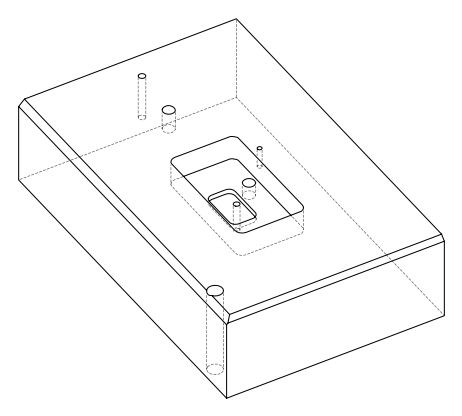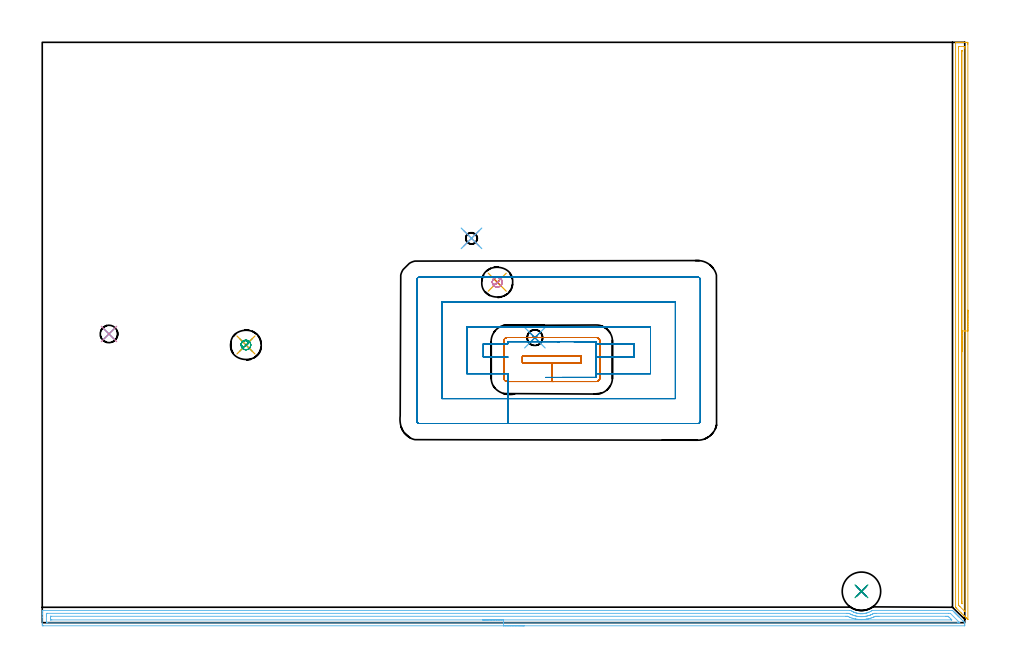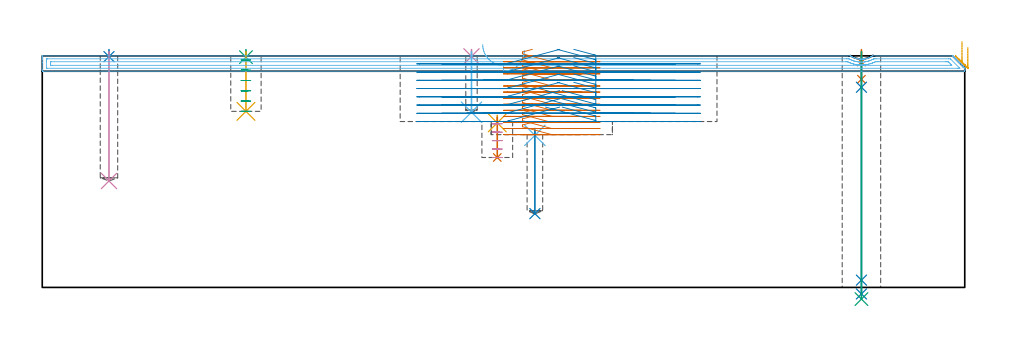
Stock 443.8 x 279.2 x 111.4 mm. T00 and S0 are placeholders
(PLAN: 20 operations, 12 tool changes, 46 min)
(1 SPOT_DRILL | STEP1HOLE | NXT0321_9005460120000 | 0.05 min | 181 mm3)
(2 SPOT_DRILL_1 | STEP1POCKET | NXT0321_9005460120000 | 0.03 min | 0 mm3)
(3 SPOT_DRILL_2 | STEP1POCKET_1 | NXT0321_9005460120000 | 0.03 min | 2 mm3)
(4 SPOT_DRILL_3 | STEP1POCKET_2 | NXT0321_9005460120000 | 0.03 min | 0 mm3)
(5 SPOT_DRILL_4 | STEP1POCKET_3 | NXT0321_9005460120000 | 0.04 min | 3475 mm3)
(6 SPOT_DRILL_5 | STEP1POCKET_4 | NXT0321_9005460120000 | 0.04 min | 4152 mm3)
(7 DRILL_BLIND_HOLE_INTO_CENTER | STEP1HOLE | NXT0301_046 | 0.05 min | 359 mm3)
(8 GUN_DRILL_THROUGH_HOLE | STEP1HOLE | UGT0307_003 | 0.55 min | 3854 mm3)
(9 SPADE_DRILL_TO_ENLARGE_THROUGH_HOLE | STEP1HOLE | UGT0306_009 | 0.48 min | 25497 mm3)
(10 DRILL_BLIND_HOLE_INTO_CENTER_1 | STEP1POCKET | NXT0301_055 | 0.25 min | 3254 mm3)
(11 DRILL_BLIND_HOLE_INTO_CENTER_2 | STEP1POCKET_1 | NXT0301_128 | 0.12 min | 2884 mm3)
(12 DRILL_BLIND_HOLE_INTO_CENTER_3 | STEP1POCKET_2 | NXT0301_026 | 0.12 min | 614 mm3)
(13 DRILL_BLIND_HOLE_INTO_CENTER_4 | STEP1POCKET_3 | NXT0301_128 | 0.09 min | 1910 mm3)
(14 DRILL_BLIND_HOLE_INTO_CENTER_5 | STEP1POCKET_4 | NXT0301_046 | 0.17 min | 1648 mm3)
(15 MILL_ROUGH_BLIND_HOLE_CONTOUR | STEP1POCKET_1 | NXT0201_013 | Spiral | 0.59 min | 1576 mm3)
(16 MILL_ROUGH_BLIND_HOLE_CONTOUR_1 | STEP1POCKET_3 | NXT0201_013 | Spiral | 0.53 min | 2854 mm3)
(17 AREA_MILL | FG_CHAMFER_SURFACE | UGT0205_001 | 6.74 min | 4865 mm3)
(18 AREA_MILL_1 | FG_CHAMFER_SURFACE_1 | UGT0205_001 | 10.81 min | 12043 mm3)
(19 MILL_RECTANGULAR_POCKET | POCKET_RECTANGULAR_STRAIGHT | NXT0201_011 | Follow Part, ap 3, ae 75% | 6.54 min | 67237 mm3)
(20 MILL_RECTANGULAR_POCKET_1 | POCKET_RECTANGULAR_STRAIGHT_1 | UGT0201_008 | Follow Part, ap 4, ae 75% | 18.76 min | 349054 mm3)
(TOOL NXT0321_9005460120000 | NC Spot Drill, 142deg, 12mm, Carbide, Uncoated | D12 PA142 FL30 Z2)
(TOOL NXT0301_046 | Carbide Drill 7.5mm [860.1-0750-038A1-MM 2214] | D7.5 PA140 FL53 Z2)
(TOOL UGT0307_003 | Gun Drill 7 mm | D7 PA130 FL24 Z1)
(TOOL UGT0306_009 | Spade Drill 18.5mm | D18.5 PA132 FL10 Z2)
(TOOL NXT0301_055 | Carbide Drill 8.4mm [860.1-0840-042A1-MM 2214] | D8.4 PA140 FL61 Z2)
(TOOL NXT0301_128 | Carbide Drill 12mm [861.1-1200-036A1-GP GC34] | D12 PA150 FL37.4 Z2)
(TOOL NXT0301_026 | Carbide Drill 5.5mm [860.1-0550-017A1-MM 2214] | D5.5 PA140 FL28 Z2)
(TOOL NXT0201_013 | ENDMILL 10mm | D10 FL30 Z4)
(TOOL UGT0205_001 | Chamfer Mill 20 x 3 x 45 deg. | D20 FL50 Z2)
(TOOL NXT0201_011 | ENDMILL 12mm [2P460-1200-NA 1630] | D12 FL38 Z6)
(TOOL UGT0201_008 | End Mill 16 mm | D16 FL32 Z4)
(OP 1 SPOT_DRILL)
G17 G21 G94 G90
T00 M6
G54
G17 G0 G90 X394.1 Y15.1 S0 M3
G43 Z121.4 H0
G94 G81 G98 Z108.4 F250. R114.4
G80
M5
M2
(OP 2 SPOT_DRILL_1)
G17 G21 G94 G90
T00 M6
G54
G17 G0 G90 X32.1 Y138.9 S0 M3
G43 Z121.4 H0
G94 G81 G98 Z111.038 F250. R114.4
G80
M5
M2
(OP 3 SPOT_DRILL_2)
G17 G21 G94 G90
T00 M6
G54
G17 G0 G90 X98. Y133.6 S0 M3
G43 Z121.4 H0
G94 G81 G98 Z110.772 F250. R114.4
G80
M5
M2
(OP 4 SPOT_DRILL_3)
G17 G21 G94 G90
T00 M6
G54
G17 G0 G90 X206.5 Y184.9 S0 M3
G43 Z121.4 H0
G94 G81 G98 Z111.163 F250. R114.4
G80
M5
M2
(OP 5 SPOT_DRILL_4)
G17 G21 G94 G90
T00 M6
G54
G17 G0 G90 X218.9 Y163.8 S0 M3
G43 Z121.4 H0
G94 G81 G98 Z79.163 F250. R82.8
G80
M5
M2
(OP 6 SPOT_DRILL_5)
G17 G21 G94 G90
T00 M6
G54
G17 G0 G90 X237. Y137.1 S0 M3
G43 Z121.4 H0
G94 G81 G98 Z73.169 F250. R76.5
G80
M5
M2
(OP 7 DRILL_BLIND_HOLE_INTO_CENTER)
G17 G21 G94 G90
T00 M6
G54
G17 G0 G90 X394.1 Y15.1 S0 M3
G43 Z121.4 H1
G94 G81 G98 Z100.15 F250. R113.4
G80
M5
M2
(OP 8 GUN_DRILL_THROUGH_HOLE)
G17 G21 G94 G90
T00 M6
G54
G17 G0 G90 X394.1 Y15.1 M8
G43 Z121.4 H0
Z111.189
S716 M3
G94 G1 Z96.292 F125. M26
G4 X.084
Z3.5 F250.
G4 X.084
Z-3.132 F125.
G4 X.084
M5
M9
G0 Z111.189
Z121.4
M2
(OP 9 SPADE_DRILL_TO_ENLARGE_THROUGH_HOLE)
G17 G21 G94 G90
T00 M6
G54
G17 G0 G90 X394.1 Y15.1 S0 M3
G43 Z121.4 H0
G94 G73 G98 Z-5.618 F250. Q16.717 R113.4
G80
M5
M2
(OP 10 DRILL_BLIND_HOLE_INTO_CENTER_1)
G17 G21 G94 G90
T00 M6
G54
G17 G0 G90 X32.1 Y138.9 S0 M3
G43 Z121.4 H1
G94 G81 G98 Z51.2 F250. R113.4
G80
M5
M2
(OP 11 DRILL_BLIND_HOLE_INTO_CENTER_2)
G17 G21 G94 G90
T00 M6
G54
G17 G0 G90 X98. Y133.6 S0 M3
G43 Z121.4 H1
G94 G81 G98 Z84.7 F250. R113.4
G80
M5
M2
(OP 12 DRILL_BLIND_HOLE_INTO_CENTER_3)
G17 G21 G94 G90
T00 M6
G54
G17 G0 G90 X206.5 Y184.9 S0 M3
G43 Z121.4 H1
G94 G81 G98 Z84.3 F250. R113.4
G80
M5
M2
(OP 13 DRILL_BLIND_HOLE_INTO_CENTER_4)
G17 G21 G94 G90
T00 M6
G54
G17 G0 G90 X218.9 Y163.8 S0 M3
G43 Z121.4 H1
G94 G81 G98 Z62.5 F250. R81.8
G80
M5
M2
(OP 14 DRILL_BLIND_HOLE_INTO_CENTER_5)
G17 G21 G94 G90
T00 M6
G54
G17 G0 G90 X237. Y137.1 S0 M3
G43 Z121.4 H1
G94 G81 G98 Z35.5 F250. R75.5
G80
M5
M2
(OP 15 MILL_ROUGH_BLIND_HOLE_CONTOUR)
G17 G21 G94 G90
T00 M6
G54
G17 G0 G90 X98. Y133.6 S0 M3
G43 Z121.4 H0
Z109.45
G94 G3 X98.258 Y135.642 R1.037 F250.
X95.772 Y134.172 R2.042
X97.428 Y131.372 R2.3
X95.772 Y134.172 R-2.3
X96.6 Y132.772 R1.15
X98. Y133.6 R1.15
G0 Z104.5
G3 X98.258 Y135.642 R1.037
X95.772 Y134.172 R2.042
X97.428 Y131.372 R2.3
X95.772 Y134.172 R-2.3
X96.6 Y132.772 R1.15
X98. Y133.6 R1.15
G0 Z99.55
G3 X98.258 Y135.642 R1.037
X95.772 Y134.172 R2.042
X97.428 Y131.372 R2.3
X95.772 Y134.172 R-2.3
X96.6 Y132.772 R1.15
X98. Y133.6 R1.15
G0 Z94.6
G3 X98.258 Y135.642 R1.037
X95.772 Y134.172 R2.042
X97.428 Y131.372 R2.3
X95.772 Y134.172 R-2.3
X96.6 Y132.772 R1.15
X98. Y133.6 R1.15
G0 Z89.65
G3 X98.258 Y135.642 R1.037
X95.772 Y134.172 R2.042
X97.428 Y131.372 R2.3
X95.772 Y134.172 R-2.3
X96.6 Y132.772 R1.15
X98. Y133.6 R1.15
G0 Z84.7
G3 X98.258 Y135.642 R1.037
X95.772 Y134.172 R2.042
X97.428 Y131.372 R2.3
X95.772 Y134.172 R-2.3
X96.6 Y132.772 R1.15
X98. Y133.6 R1.15
G0 Z121.4
M5
M2
(OP 16 MILL_ROUGH_BLIND_HOLE_CONTOUR_1)
G17 G21 G94 G90
T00 M6
G54
G17 G0 G90 X218.9 Y163.8 S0 M3
G43 Z121.4 H0
Z78.74
G94 G3 X219.042 Y166.058 R1.133 F250.
X216.519 Y164.101 R2.258
X218.599 Y161.419 R2.4
X216.519 Y164.101 R-2.4
X217.559 Y162.76 R1.2
X218.9 Y163.8 R1.2
G0 Z74.68
G3 X219.042 Y166.058 R1.133
X216.519 Y164.101 R2.258
X218.599 Y161.419 R2.4
X216.519 Y164.101 R-2.4
X217.559 Y162.76 R1.2
X218.9 Y163.8 R1.2
G0 Z70.62
G3 X219.042 Y166.058 R1.133
X216.519 Y164.101 R2.258
X218.599 Y161.419 R2.4
X216.519 Y164.101 R-2.4
X217.559 Y162.76 R1.2
X218.9 Y163.8 R1.2
G0 Z66.56
G3 X219.042 Y166.058 R1.133
X216.519 Y164.101 R2.258
X218.599 Y161.419 R2.4
X216.519 Y164.101 R-2.4
X217.559 Y162.76 R1.2
X218.9 Y163.8 R1.2
G0 Z62.5
G3 X219.042 Y166.058 R1.133
X216.519 Y164.101 R2.258
X218.599 Y161.419 R2.4
X216.519 Y164.101 R-2.4
X217.559 Y162.76 R1.2
X218.9 Y163.8 R1.2
G0 Z121.4
M5
M2
(OP 17 AREA_MILL)
G17 G21 G94 G90
T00 M6
G54
G17 G0 G90 X445.3 Y150.35 S1061 M3
G43 Z121.4 H0
Z115.5
G94 G1 Y150.312 Z114.628 F250.
Y150.198 Z113.763
Y150.009 Z112.912
Y149.747 Z112.08
Y149.413 Z111.274
Y149.01 Z110.5
Y148.542 Z109.764
Y148.01 Z109.072
Y147.421 Z108.429
Y146.778 Z107.84
Y146.086 Z107.308
Y145.35 Z106.84
Y144.576 Z106.437
Y143.77 Z106.103
Y142.938 Z105.841
Y142.086 Z105.652
Y141.222 Z105.538
Y140.35 Z105.5
X445.299 Y1.614
X445.296 Y1.578
X445.289 Y1.51 Z105.503
X445.226 Y1.572 Z105.569
X445.147 Y1.652 Z105.651
X444.798 Y2.001 Z106.
X444.701 Y2.098 Z106.097
X444.532 Y2.265 Z106.262
X444.371 Y2.428 Z106.427
X444.255 Y2.544 Z106.543
X444.096 Y2.702 Z106.699
X443.944 Y2.855 Z106.854
X443.809 Y2.99 Z106.989
X443.659 Y3.138 Z107.136
X443.516 Y3.283 Z107.281
X443.363 Y3.436 Z107.435
X443.223 Y3.575 Z107.573
X442.133 Y4.665 Z108.664
X439.795 Y7.004 Z111.003
X439.545 Y7.255 Z111.254
X439.422 Y7.38 Z111.375
X439.406 Y7.405 Z111.391
X439.4 Y7.45 Z111.4
Y279.048
X439.402 Y279.19 Z111.388
X439.511 Y279.197 Z111.281
X439.626 Y279.2 Z111.173
X440.328 Z110.471
X440.881 Z109.919
X441.477 Z109.319
X441.775 Z109.021
X442.35 Z108.447
X442.648 Z108.149
X443.223 Z107.572
X443.808 Z106.987
X444.096 Z106.7
X444.681 Z106.115
X444.969 Y279.196 Z105.827
X445.293 Y279.19 Z105.504
X445.297 Y278.937 Z105.501
X445.299 Y278.602
X445.3 Y278.263 Z105.5
Y140.35
X443.886 Z106.914
X443.885 Y5.666 Z106.915
X443.883 Y5.48 Z106.917
X443.881 Y5.388 Z106.919
X443.88 Y5.382 Z106.92
X443.867 Y5.39 Z106.933
X443.839 Y5.415 Z106.961
X443.584 Y5.666 Z107.216
X441.477 Y7.773 Z109.323
X440.913 Y8.342 Z109.887
X440.831 Y8.431 Z109.969
X440.821 Y8.512 Z109.979
X440.818 Y8.681 Z109.982
X440.815 Y9.019 Z109.985
Y276.603
X440.816 Y276.818 Z109.984
X440.82 Y277.156 Z109.98
X440.821 Y277.189 Z109.979
X440.879 Y277.193 Z109.921
X440.978 Y277.197 Z109.822
X441.103 Y277.2 Z109.697
X443.723 Y277.199 Z107.077
X443.845 Y277.194 Z106.955
X443.868 Y277.19 Z106.932
X443.879 Y277.182 Z106.921
X443.881 Y277.157 Z106.919
X443.884 Y277.034 Z106.916
X443.885 Y276.818 Z106.915
X443.886 Y276.14 Z106.914
Y140.35
X442.472 Z108.328
Y10.002 Z108.329
X442.47 Y9.234 Z108.33
X442.467 Z108.333
X442.35 Y9.352 Z108.45
X442.258 Y9.45 Z108.542
X442.238 Y9.473 Z108.562
X442.234 Y9.588 Z108.566
X442.231 Y9.753 Z108.569
X442.228 Y10.25 Z108.572
X442.229 Y274.266 Z108.571
X442.231 Y275.034 Z108.569
X442.233 Y275.154 Z108.567
X442.235 Y275.19 Z108.565
X442.269 Y275.193 Z108.531
X442.35 Y275.197 Z108.45
X442.404 Y275.195 Z108.396
X442.446 Y275.19 Z108.354
X442.465 Y275.185 Z108.335
X442.466 Y275.157 Z108.334
X442.47 Y275.034 Z108.33
X442.471 Y274.91 Z108.329
X442.472 Y140.35 Z108.328
Y139.478 Z108.366
Y138.614 Z108.48
Y137.762 Z108.669
Y136.93 Z108.931
Y136.124 Z109.265
Y135.35 Z109.668
Y134.614 Z110.137
Y133.922 Z110.668
Y133.279 Z111.257
Y132.69 Z111.901
Y132.158 Z112.593
Y131.69 Z113.328
Y131.287 Z114.102
Y130.953 Z114.908
Y130.691 Z115.74
Y130.502 Z116.592
Y130.388 Z117.457
Y130.35 Z118.328
G0 Z121.4
M5
M2
(OP 18 AREA_MILL_1)
G17 G21 G94 G90
T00 M6
G54
G17 G0 G90 X231.9 Y-1.5 S1061 M3
G43 Z121.4 H0
Z114.
G94 G1 X231.862 Z113.128 F250.
X231.748 Z112.264
X231.559 Z111.412
X231.297 Z110.58
X230.963 Z109.774
X230.56 Z109.
X230.092 Z108.264
X229.56 Z107.572
X228.971 Z106.929
X228.328 Z106.34
X227.636 Z105.809
X226.9 Z105.34
X226.126 Z104.937
X225.32 Z104.603
X224.488 Z104.341
X223.636 Z104.152
X222.772 Z104.038
X221.9 Z104.
X0.628 Y-1.499 Z104.001
X0.05 Y-1.493 Z104.004
X0.008 Y-1.492 Z104.006
X0. Y-0.918 Z104.579
Y2.645 Z108.14
Y4.067 Z109.564
Y4.427 Z109.922
Y5.146 Z110.646
Y5.43 Z110.93
X0.008 Y5.847 Z111.339
X0.01 Y5.897 Z111.388
X0.181 Y5.9 Z111.4
X388.647
X388.884 Y5.903 Z111.397
X389.043 Y5.801 Z111.297
X389.459 Y5.549 Z111.046
X389.903 Y5.311 Z110.808
X390.353 Y5.092 Z110.589
X390.425 Y5.062 Z110.558
X390.5 Y5.029 Z110.526
X390.872 Y4.886 Z110.384
X391.246 Y4.755 Z110.255
X391.692 Y4.627 Z110.123
X391.766 Y4.61 Z110.104
X392.14 Y4.519 Z110.013
X392.586 Y4.432 Z109.931
X393.034 Y4.37 Z109.867
X393.107 Y4.364 Z109.86
X393.48 Y4.329 Z109.827
X393.639 Y4.322 Z109.819
X393.692 Y4.321 Z109.816
X393.927 Y4.311 Z109.804
X394.387 Y4.314 Z109.808
X394.572 Y4.323 Z109.82
X394.821 Y4.338 Z109.832
X394.895 Y4.346 Z109.838
X395.147 Y4.371 Z109.865
X395.268 Y4.383 Z109.878
X395.554 Y4.424 Z109.923
X395.714 Y4.449 Z109.947
X395.789 Y4.464 Z109.961
X396.162 Y4.539 Z110.038
X396.368 Y4.591 Z110.089
X396.608 Y4.652 Z110.149
X397.057 Y4.791 Z110.287
X397.502 Y4.949 Z110.447
X397.577 Y4.98 Z110.477
X397.697 Y5.029 Z110.526
X398.395 Y5.363 Z110.861
X398.846 Y5.613 Z111.111
X399.2 Y5.83 Z111.328
X399.331 Y5.901 Z111.399
X437.808 Y5.9 Z111.4
X437.906 Y5.896 Z111.389
X438.037 Y5.763 Z111.263
X438.488 Y5.311 Z110.811
X438.702 Y5.098 Z110.597
X438.781 Y5.021 Z110.517
X438.856 Y4.944 Z110.444
X439. Y4.8 Z110.299
X439.078 Y4.724 Z110.22
X439.152 Y4.649 Z110.148
X439.298 Y4.502 Z110.001
X439.375 Y4.427 Z109.923
X439.448 Y4.353 Z109.852
X439.596 Y4.204 Z109.703
X439.671 Y4.13 Z109.626
X439.743 Y4.057 Z109.556
X439.894 Y3.906 Z109.405
X439.968 Y3.833 Z109.329
X440.039 Y3.761 Z109.26
X440.192 Y3.608 Z109.107
X440.265 Y3.536 Z109.033
X440.335 Y3.465 Z108.964
X440.49 Y3.31 Z108.809
X440.562 Y3.239 Z108.736
X440.631 Y3.169 Z108.668
X440.788 Y3.012 Z108.511
X440.859 Y2.942 Z108.439
X440.927 Y2.873 Z108.372
X441.086 Y2.714 Z108.213
X441.156 Y2.645 Z108.142
X441.356 Y2.444 Z107.944
X441.384 Y2.415 Z107.915
X442.047 Y1.755 Z107.251
X442.237 Y1.563 Z107.063
X442.278 Y1.521 Z107.021
X442.938 Y0.864 Z106.36
X442.998 Y0.802 Z106.301
X443.172 Y0.628 Z106.127
X443.235 Y0.567 Z106.063
X443.294 Y0.506 Z106.005
X443.471 Y0.33 Z105.829
X443.532 Y0.27 Z105.767
X443.59 Y0.21 Z105.709
X443.769 Y0.028 Z105.527
X443.793 Y-0.005 Z105.494
X443.8 Y-0.027 Z105.472
Y-1.098 Z104.397
Y-1.277 Z104.219
X443.798 Y-1.491 Z104.005
X443.62 Y-1.5 Z104.
X221.9
Y-0.086 Z105.414
X2.357 Y-0.085 Z105.415
X2.239 Y-0.083 Z105.417
X2.012 Y-0.079 Z105.421
X2.01 Y-0.027 Z105.473
X2.002 Y0.385 Z105.885
X2. Y3.059 Z108.559
Y3.536 Z109.036
X2.001 Y3.949 Z109.449
X2.008 Y4.427 Z109.927
X2.01 Y4.472 Z109.972
X2.18 Y4.48 Z109.98
X2.298 Y4.484 Z109.984
X2.357 Y4.485 Z109.985
X2.416 Y4.486 Z109.986
X386.849
X387.688 Y4.482 Z109.982
X387.743 Y4.479 Z109.979
X388.222 Y4.427 Z109.927
X388.637 Y4.218 Z109.718
X389.057 Y4.008 Z109.508
X389.531 Y3.798 Z109.298
X389.64 Y3.754 Z109.254
X390.225 Y3.536 Z109.036
X390.425 Y3.469 Z108.969
X390.523 Y3.438 Z108.938
X390.993 Y3.307 Z108.807
X391.319 Y3.228 Z108.728
X391.717 Y3.14 Z108.64
X392.213 Y3.049 Z108.549
X392.779 Y2.972 Z108.472
X392.952 Y2.954 Z108.454
X393.107 Y2.942 Z108.442
X393.739 Y2.906 Z108.406
X394.001 Y2.901 Z108.401
X394.627 Y2.913 Z108.413
X394.895 Y2.927 Z108.427
X395.457 Y2.977 Z108.477
X395.614 Y2.994 Z108.494
X395.789 Y3.019 Z108.519
X396.237 Y3.09 Z108.59
X396.683 Y3.18 Z108.68
X396.972 Y3.248 Z108.748
X397.577 Y3.412 Z108.912
X397.674 Y3.44 Z108.94
X397.976 Y3.536 Z109.036
X398.395 Y3.687 Z109.187
X398.471 Y3.717 Z109.217
X398.965 Y3.935 Z109.435
X399.365 Y4.125 Z109.625
X399.568 Y4.225 Z109.725
X399.955 Y4.427 Z109.927
X400.049 Y4.473 Z109.973
X400.142 Y4.481 Z109.981
X400.202 Y4.484 Z109.984
X400.259 Y4.485 Z109.985
X401.094 Y4.486 Z109.986
X436.02 Y4.485 Z109.985
X436.862 Y4.479 Z109.979
X436.914 Y4.435 Z109.935
X436.923 Y4.427 Z109.927
X441.376 Y-0.027 Z105.473
X441.384 Y-0.037 Z105.463
X441.397 Y-0.079 Z105.421
X441.384 Y-0.08 Z105.42
X440.549 Y-0.086 Z105.414
X440.49
X221.9
Y1.329 Z106.829
X4.631
X4.204 Y1.331 Z106.831
X4.062 Y1.333 Z106.833
X4.019 Y1.335 Z106.835
X4.01 Y1.417 Z106.917
X4.005 Y1.552 Z107.052
X4.001 Y1.755 Z107.255
X4. Y1.957 Z107.457
Y2.645 Z108.145
X4.001 Y2.847 Z108.347
X4.01 Y3.05 Z108.55
X4.012 Y3.066 Z108.566
X4.018 Y3.068 Z108.568
X4.043 Y3.07 Z108.57
X4.097 Y3.071 Z108.571
X4.204
X386.421
X386.849 Y3.07 Z108.57
X387.319 Y3.067 Z108.567
X387.42 Y3.065 Z108.565
X387.48 Y3.051 Z108.551
X387.55 Y3.02 Z108.52
X387.743 Y2.932 Z108.432
X388.364 Y2.645 Z108.145
X388.637 Y2.532 Z108.032
X388.826 Y2.457 Z107.957
X389.531 Y2.208 Z107.708
X390.159 Y2.02 Z107.52
X390.425 Y1.95 Z107.45
X391.265 Y1.755 Z107.255
X391.319 Y1.745 Z107.245
X391.331 Y1.742 Z107.242
X391.885 Y1.654 Z107.154
X392.213 Y1.607 Z107.107
X392.383 Y1.585 Z107.085
X392.7 Y1.554 Z107.054
X393.107 Y1.522 Z107.022
X393.357 Y1.506 Z107.006
X393.57 Y1.497 Z106.997
X394.001 Y1.487 Z106.987
X394.269 Y1.488 Z106.988
X394.478 Y1.493 Z106.993
X394.895 Y1.509 Z107.009
X395.128 Y1.522 Z107.022
X395.431 Y1.547 Z107.047
X395.789 Y1.582 Z107.082
X395.944 Y1.6 Z107.1
X396.532 Y1.683 Z107.183
X396.683 Y1.706 Z107.206
X396.725 Y1.713 Z107.213
X396.94 Y1.755 Z107.255
X397.461 Y1.87 Z107.37
X397.577 Y1.899 Z107.399
X398.166 Y2.059 Z107.559
X398.471 Y2.147 Z107.647
X398.849 Y2.269 Z107.769
X399.365 Y2.453 Z107.953
X399.503 Y2.508 Z108.008
X399.832 Y2.645 Z108.145
X400.126 Y2.778 Z108.278
X400.259 Y2.839 Z108.339
X400.737 Y3.06 Z108.56
X401.153 Y3.065 Z108.565
X401.621 Y3.07 Z108.57
X402.047 Y3.071 Z108.571
X402.513 Y3.072 Z108.572
X434.699 Y3.071 Z108.571
X435.126 Y3.07 Z108.57
X435.596 Y3.068 Z108.568
X435.801 Y3.065 Z108.565
X436.02 Y2.869 Z108.369
X436.251 Y2.645 Z108.145
X436.914 Y1.986 Z107.486
X437.145 Y1.755 Z107.255
X437.373 Y1.522 Z107.022
X437.521 Y1.368 Z106.868
X437.55 Y1.334 Z106.834
X437.535 Y1.332 Z106.832
X437.484 Y1.331 Z106.831
X437.341 Y1.329 Z106.829
X221.9
X221.028 Z106.867
X220.164 Z106.98
X219.312 Z107.169
X218.48 Z107.432
X217.674 Z107.765
X216.9 Z108.168
X216.164 Z108.637
X215.472 Z109.168
X214.829 Z109.757
X214.24 Z110.401
X213.708 Z111.093
X213.24 Z111.829
X212.837 Z112.602
X212.503 Z113.408
X212.241 Z114.24
X212.052 Z115.092
X211.938 Z115.957
X211.9 Z116.829
G0 Z121.4
M5
M2
(OP 19 MILL_RECTANGULAR_POCKET)
G17 G21 G94 G90
T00 M6
G54
G17 G0 G90 X235.763 Y128.2 S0 M3
G43 Z121.527 H1
Z114.527
G94 G1 X231. Z113.251 F250.
Y125. Z112.394
X245.15 Z108.602
X259.3 F500.
Y128.2
X231.
Y125.
X245.15
Y116.
X266.5
G3 X268.3 Y117.8 R1.8
G1 Y135.4
G3 X266.5 Y137.2 R1.8
G1 X223.8
G3 X222. Y135.4 R1.8
G1 Y117.8
G3 X223.8 Y116. R1.8
G1 X245.15
X246.15
G0 X235.763 Y128.2 Z111.602
G1 X231. Z110.326 F250.
Y125. Z109.468
X245.15 Z105.677
X259.3 F500.
Y128.2
X231.
Y125.
X245.15
Y116.
X266.5
G3 X268.3 Y117.8 R1.8
G1 Y135.4
G3 X266.5 Y137.2 R1.8
G1 X223.8
G3 X222. Y135.4 R1.8
G1 Y117.8
G3 X223.8 Y116. R1.8
G1 X245.15
X246.15
G0 X235.763 Y128.2 Z108.677
G1 X231. Z107.401 F250.
Y125. Z106.543
X245.15 Z102.752
X259.3 F500.
Y128.2
X231.
Y125.
X245.15
Y116.
X266.5
G3 X268.3 Y117.8 R1.8
G1 Y135.4
G3 X266.5 Y137.2 R1.8
G1 X223.8
G3 X222. Y135.4 R1.8
G1 Y117.8
G3 X223.8 Y116. R1.8
G1 X245.15
X246.15
G0 X235.763 Y128.2 Z105.752
G1 X231. Z104.475 F250.
Y125. Z103.618
X245.15 Z99.827
X259.3 F500.
Y128.2
X231.
Y125.
X245.15
Y116.
X266.5
G3 X268.3 Y117.8 R1.8
G1 Y135.4
G3 X266.5 Y137.2 R1.8
G1 X223.8
G3 X222. Y135.4 R1.8
G1 Y117.8
G3 X223.8 Y116. R1.8
G1 X245.15
X246.15
G0 X235.763 Y128.2 Z102.827
G1 X231. Z101.55 F250.
Y125. Z100.693
X245.15 Z96.901
X259.3 F500.
Y128.2
X231.
Y125.
X245.15
Y116.
X266.5
G3 X268.3 Y117.8 R1.8
G1 Y135.4
G3 X266.5 Y137.2 R1.8
G1 X223.8
G3 X222. Y135.4 R1.8
G1 Y117.8
G3 X223.8 Y116. R1.8
G1 X245.15
X246.15
G0 X235.763 Y128.2 Z99.901
G1 X231. Z98.625 F250.
Y125. Z97.768
X245.15 Z93.976
X259.3 F500.
Y128.2
X231.
Y125.
X245.15
Y116.
X266.5
G3 X268.3 Y117.8 R1.8
G1 Y135.4
G3 X266.5 Y137.2 R1.8
G1 X223.8
G3 X222. Y135.4 R1.8
G1 Y117.8
G3 X223.8 Y116. R1.8
G1 X245.15
X246.15
G0 X235.763 Y128.2 Z96.976
G1 X231. Z95.7 F250.
Y125. Z94.843
X245.15 Z91.051
X259.3 F500.
Y128.2
X231.
Y125.
X245.15
Y116.
X266.5
G3 X268.3 Y117.8 R1.8
G1 Y135.4
G3 X266.5 Y137.2 R1.8
G1 X223.8
G3 X222. Y135.4 R1.8
G1 Y117.8
G3 X223.8 Y116. R1.8
G1 X245.15
X246.15
G0 X235.763 Y128.2 Z94.051
G1 X231. Z92.775 F250.
Y125. Z91.917
X245.15 Z88.126
X259.3 F500.
Y128.2
X231.
Y125.
X245.15
Y116.
X266.5
G3 X268.3 Y117.8 R1.8
G1 Y135.4
G3 X266.5 Y137.2 R1.8
G1 X223.8
G3 X222. Y135.4 R1.8
G1 Y117.8
G3 X223.8 Y116. R1.8
G1 X245.15
X246.15
G0 X235.763 Y128.2 Z91.126
G1 X231. Z89.85 F250.
Y125. Z88.992
X245.15 Z85.201
X259.3 F500.
Y128.2
X231.
Y125.
X245.15
Y116.
X266.5
G3 X268.3 Y117.8 R1.8
G1 Y135.4
G3 X266.5 Y137.2 R1.8
G1 X223.8
G3 X222. Y135.4 R1.8
G1 Y117.8
G3 X223.8 Y116. R1.8
G1 X245.15
X246.15
G0 X235.763 Y128.2 Z88.201
G1 X231. Z86.924 F250.
Y125. Z86.067
X245.15 Z82.276
X259.3 F500.
Y128.2
X231.
Y125.
X245.15
Y116.
X266.5
G3 X268.3 Y117.8 R1.8
G1 Y135.4
G3 X266.5 Y137.2 R1.8
G1 X223.8
G3 X222. Y135.4 R1.8
G1 Y117.8
G3 X223.8 Y116. R1.8
G1 X245.15
X246.15
G0 X235.763 Y128.2 Z85.276
G1 X231. Z83.999 F250.
Y125. Z83.142
X245.15 Z79.35
X259.3 F500.
Y128.2
X231.
Y125.
X245.15
Y116.
X266.5
G3 X268.3 Y117.8 R1.8
G1 Y135.4
G3 X266.5 Y137.2 R1.8
G1 X223.8
G3 X222. Y135.4 R1.8
G1 Y117.8
G3 X223.8 Y116. R1.8
G1 X245.15
X246.15
G0 X235.763 Y128.2 Z82.35
G1 X231. Z81.074 F250.
Y125. Z80.217
X245.15 Z76.425
X259.3 F500.
Y128.2
X231.
Y125.
X245.15
Y116.
X266.5
G3 X268.3 Y117.8 R1.8
G1 Y135.4
G3 X266.5 Y137.2 R1.8
G1 X223.8
G3 X222. Y135.4 R1.8
G1 Y117.8
G3 X223.8 Y116. R1.8
G1 X245.15
X246.15
G0 X235.763 Y128.2 Z79.425
G1 X231. Z78.149 F250.
Y125. Z77.291
X245.15 Z73.5
X259.3 F500.
Y128.2
X231.
Y125.
X245.15
Y116.
X266.5
G3 X268.3 Y117.8 R1.8
G1 Y135.4
G3 X266.5 Y137.2 R1.8
G1 X223.8
G3 X222. Y135.4 R1.8
G1 Y117.8
G3 X223.8 Y116. R1.8
G1 X245.15
X246.15
G0 Z121.527
M5
M2
(OP 20 MILL_RECTANGULAR_POCKET_1)
G17 G21 G94 G90
T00 M6
G54
G17 G0 G90 X247.719 Y135.2 S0 M3
G43 Z121.527 H0
Z114.527
G94 G1 X265.479 Z109.768 F250.
X266.201 Y135.211 Z109.575
X266.309 Y135.207 Z109.546
X266.3 Y127.8 Z107.561
X284.6 F500.
Y134.2
X266.3
G0 X248.983 Y135.2 Z114.527
G1 X224.494 Z107.966 F250.
X223.995 Y135.209 Z107.832
X224. Y134.2 Z107.561
X212.2 F500.
Y127.8
X224.
G0 X255.719 Y135.2 Z114.527
G1 X265.479 Z111.912 F250.
X266.201 Y135.211 Z111.719
X266.309 Y135.207 Z111.69
X266.3 Y119.8 Z107.561
X292.6 F500.
Y142.2
X204.2
Y119.8
X224.
Y117.991
Y107.8
X304.6
Y154.2
X192.2
Y107.8
X224.
Y95.8
X315.4
G3 X316.6 Y97. R1.2
G1 Y165.
G3 X315.4 Y166.2 R1.2
G1 X181.4
G3 X180.2 Y165. R1.2
G1 Y97.
G3 X181.4 Y95.8 R1.2
G1 X224.
X225.
G0 X248.983 Y135.2 Z110.561
G1 X224.494 Z104. F250.
X223.995 Y135.209 Z103.866
X224. Y134.2 Z103.595
X212.2 F500.
Y127.8
X224.
G0 X247.719 Y135.2 Z110.561
G1 X265.479 Z105.803 F250.
X266.201 Y135.211 Z105.609
X266.309 Y135.207 Z105.58
X266.3 Y127.8 Z103.595
X284.6 F500.
Y134.2
X266.3
G0 X255.719 Y135.2 Z110.561
G1 X265.479 Z107.946 F250.
X266.201 Y135.211 Z107.753
X266.309 Y135.207 Z107.724
X266.3 Y119.8 Z103.595
X292.6 F500.
Y142.2
X204.2
Y119.8
X224.
Y117.991
Y107.8
X304.6
Y154.2
X192.2
Y107.8
X224.
Y95.8
X315.4
G3 X316.6 Y97. R1.2
G1 Y165.
G3 X315.4 Y166.2 R1.2
G1 X181.4
G3 X180.2 Y165. R1.2
G1 Y97.
G3 X181.4 Y95.8 R1.2
G1 X224.
X225.
G0 X247.719 Y135.2 Z106.595
G1 X265.479 Z101.837 F250.
X266.2 Y135.211 Z101.643
X266.309 Y135.207 Z101.614
X266.3 Y127.8 Z99.63
X284.6 F500.
Y134.2
X266.3
G0 X248.983 Y135.2 Z106.595
G1 X224.494 Z100.034 F250.
X223.995 Y135.209 Z99.9
X224. Y134.2 Z99.63
X212.2 F500.
Y127.8
X224.
G0 X255.719 Y135.2 Z106.595
G1 X265.479 Z103.98 F250.
X266.2 Y135.211 Z103.787
X266.309 Y135.207 Z103.758
X266.3 Y119.8 Z99.63
X292.6 F500.
Y142.2
X204.2
Y119.8
X224.
Y117.991
Y107.8
X304.6
Y154.2
X192.2
Y107.8
X224.
Y95.8
X315.4
G3 X316.6 Y97. R1.2
G1 Y165.
G3 X315.4 Y166.2 R1.2
G1 X181.4
G3 X180.2 Y165. R1.2
G1 Y97.
G3 X181.4 Y95.8 R1.2
G1 X224.
X225.
G0 X247.719 Y135.2 Z102.63
G1 X265.479 Z97.871 F250.
X266.2 Y135.211 Z97.678
X266.309 Y135.207 Z97.648
X266.3 Y127.8 Z95.664
X284.6 F500.
Y134.2
X266.3
G0 X248.983 Y135.2 Z102.63
G1 X224.494 Z96.068 F250.
X223.995 Y135.209 Z95.934
X224. Y134.2 Z95.664
X212.2 F500.
Y127.8
X224.
G0 X255.719 Y135.2 Z102.63
G1 X265.479 Z100.014 F250.
X266.2 Y135.211 Z99.821
X266.309 Y135.207 Z99.792
X266.3 Y119.8 Z95.664
X292.6 F500.
Y142.2
X204.2
Y119.8
X224.
Y117.991
Y107.8
X304.6
Y154.2
X192.2
Y107.8
X224.
Y95.8
X315.4
G3 X316.6 Y97. R1.2
G1 Y165.
G3 X315.4 Y166.2 R1.2
G1 X181.4
G3 X180.2 Y165. R1.2
G1 Y97.
G3 X181.4 Y95.8 R1.2
G1 X224.
X225.
G0 X248.983 Y135.2 Z98.664
G1 X224.494 Z92.102 F250.
X223.995 Y135.209 Z91.968
X224. Y134.2 Z91.698
X212.2 F500.
Y127.8
X224.
G0 X247.719 Y135.2 Z98.664
G1 X265.479 Z93.905 F250.
X266.201 Y135.211 Z93.711
X266.309 Y135.207 Z93.682
X266.3 Y127.8 Z91.698
X284.6 F500.
Y134.2
X266.3
G0 X255.719 Y135.2 Z98.664
G1 X265.479 Z96.048 F250.
X266.201 Y135.211 Z95.855
X266.309 Y135.207 Z95.826
X266.3 Y119.8 Z91.698
X292.6 F500.
Y142.2
X204.2
Y119.8
X224.
Y117.991
Y107.8
X304.6
Y154.2
X192.2
Y107.8
X224.
Y95.8
X315.4
G3 X316.6 Y97. R1.2
G1 Y165.
G3 X315.4 Y166.2 R1.2
G1 X181.4
G3 X180.2 Y165. R1.2
G1 Y97.
G3 X181.4 Y95.8 R1.2
G1 X224.
X225.
G0 X250.11 Y118. Z94.698
G1 X265.479 Z90.58 F250.
X266.201 Y117.989 Z90.386
X266.3 Y117.993 Z90.36
Y127.8 Z87.732
X284.6 F500.
Y134.2
X266.3
G0 X248.983 Y135.2 Z94.698
G1 X224.494 Z88.136 F250.
X223.995 Y135.209 Z88.002
X224. Y134.2 Z87.732
X212.2 F500.
Y127.8
X224.
G0 X242.11 Y118. Z94.698
G1 X265.479 Z88.436 F250.
X266.201 Y117.989 Z88.243
X266.3 Y117.993 Z88.216
Y119.8 Z87.732
X292.6 F500.
Y142.2
X204.2
Y119.8
X224.
Y117.991
Y107.8
X304.6
Y154.2
X192.2
Y107.8
X224.
Y95.8
X315.4
G3 X316.6 Y97. R1.2
G1 Y165.
G3 X315.4 Y166.2 R1.2
G1 X181.4
G3 X180.2 Y165. R1.2
G1 Y97.
G3 X181.4 Y95.8 R1.2
G1 X224.
X225.
G0 X250.11 Y118. Z90.732
G1 X265.479 Z86.614 F250.
X266.201 Y117.989 Z86.42
X266.3 Y117.993 Z86.394
Y127.8 Z83.766
X284.6 F500.
Y134.2
X266.3
G0 X248.983 Y135.2 Z90.732
G1 X224.494 Z84.17 F250.
X223.995 Y135.209 Z84.036
X224. Y134.2 Z83.766
X212.2 F500.
Y127.8
X224.
G0 X242.11 Y118. Z90.732
G1 X265.479 Z84.47 F250.
X266.201 Y117.989 Z84.277
X266.3 Y117.993 Z84.25
Y119.8 Z83.766
X292.6 F500.
Y142.2
X204.2
Y119.8
X224.
Y117.991
Y107.8
X304.6
Y154.2
X192.2
Y107.8
X224.
Y95.8
X315.4
G3 X316.6 Y97. R1.2
G1 Y165.
G3 X315.4 Y166.2 R1.2
G1 X181.4
G3 X180.2 Y165. R1.2
G1 Y97.
G3 X181.4 Y95.8 R1.2
G1 X224.
X225.
G0 X248.983 Y135.2 Z86.766
G1 X224.494 Z80.204 F250.
X223.995 Y135.209 Z80.07
X224. Y134.2 Z79.8
X212.2 F500.
Y127.8
X224.
G0 X250.11 Y118. Z86.766
G1 X265.479 Z82.648 F250.
X266.201 Y117.989 Z82.454
X266.3 Y117.993 Z82.428
Y127.8 Z79.8
X284.6 F500.
Y134.2
X266.3
G0 X242.11 Y118. Z86.766
G1 X265.479 Z80.504 F250.
X266.201 Y117.989 Z80.311
X266.3 Y117.993 Z80.284
Y119.8 Z79.8
X292.6 F500.
Y142.2
X204.2
Y119.8
X224.
Y117.991
Y107.8
X304.6
Y154.2
X192.2
Y107.8
X224.
Y95.8
X315.4
G3 X316.6 Y97. R1.2
G1 Y165.
G3 X315.4 Y166.2 R1.2
G1 X181.4
G3 X180.2 Y165. R1.2
G1 Y97.
G3 X181.4 Y95.8 R1.2
G1 X224.
X225.
G0 Z121.527
M5
M2
